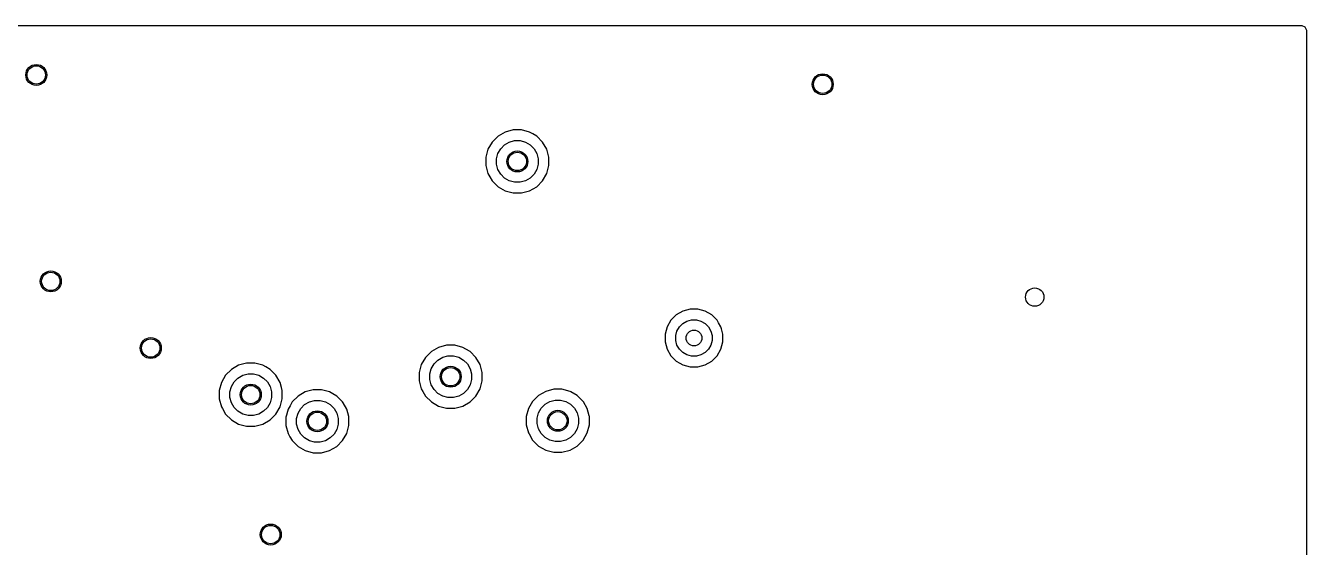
# Model space of a CAD drawing. Extents: x 4.82 to 6.81, y -4.86 to -2.87.
# Drawn here: x 5.846 to 6.807, y -3.265 to -2.873 of the extents above; entities that cross this region are included whole.
import ezdxf

# ---------------------------------------------------------------- set-up
doc = ezdxf.new("R2010")
doc.units = 0
doc.header["$MEASUREMENT"] = 0
doc.layers.add('BLACK', color=7, linetype='CONTINUOUS')

msp = doc.modelspace()

# ---------------------------------------------------------------- linework, layer by layer
at = {"layer": 'BLACK', "linetype": 'CONTINUOUS'}
for p, q in [((4.82646, -2.87297), (6.80335, -2.87297)), ((6.80335, -2.87297), (6.8056, -2.87379)), ((6.8056, -2.87379), (6.8068, -2.87587)), ((6.8068, -2.87587), (6.80685, -2.87648)), ((6.80685, -2.87648), (6.80685, -4.85337)), ((6.20039, -2.956), (6.19598, -2.9604)), ((6.20578, -2.95289), (6.20039, -2.956)), ((6.21179, -2.95128), (6.20578, -2.95289)), ((6.20578, -2.95289), (6.20578, -2.95289)), ((6.20888, -2.96037), (6.21285, -2.95931)), ((6.21801, -2.95128), (6.21179, -2.95128)), ((6.21285, -2.95931), (6.21696, -2.95931)), ((6.21696, -2.95931), (6.22093, -2.96037)), ((6.22403, -2.95289), (6.21801, -2.95128)), ((6.22648, -2.95431), (6.22403, -2.95289)), ((6.22403, -2.95289), (6.22403, -2.95289)), ((6.22403, -2.95289), (6.22403, -2.95289)), ((6.22942, -2.956), (6.22648, -2.95431)), ((6.23382, -2.9604), (6.22942, -2.956)), ((6.22942, -2.956), (6.22942, -2.956)), ((6.22942, -2.956), (6.22942, -2.956)), ((6.19287, -2.9658), (6.19126, -2.97181)), ((6.19598, -2.9604), (6.19287, -2.9658)), ((6.19287, -2.9658), (6.19287, -2.9658)), ((6.19929, -2.97287), (6.20035, -2.96889)), ((6.20035, -2.96889), (6.20241, -2.96533)), ((6.20241, -2.96533), (6.20531, -2.96243)), ((6.20531, -2.96243), (6.20888, -2.96037)), ((6.22093, -2.96037), (6.22449, -2.96243)), ((6.22449, -2.96243), (6.2274, -2.96533)), ((6.2274, -2.96533), (6.22945, -2.96889)), ((6.22945, -2.96889), (6.23051, -2.97287)), ((6.23693, -2.9658), (6.23382, -2.9604)), ((6.23854, -2.97181), (6.23693, -2.9658)), ((6.19126, -2.97181), (6.19126, -2.97803)), ((6.19126, -2.97803), (6.19287, -2.98405)), ((6.19929, -2.97698), (6.19929, -2.97287)), ((6.20035, -2.98095), (6.19929, -2.97698)), ((6.23051, -2.97698), (6.22945, -2.98095)), ((6.23051, -2.97287), (6.23051, -2.97698)), ((6.23693, -2.98405), (6.23854, -2.97803)), ((6.23854, -2.97803), (6.23854, -2.97181)), ((6.19287, -2.98405), (6.19287, -2.98405)), ((6.19287, -2.98405), (6.19287, -2.98405)), ((6.19287, -2.98405), (6.19429, -2.9865)), ((6.19429, -2.9865), (6.19598, -2.98944)), ((6.20241, -2.98451), (6.20035, -2.98095)), ((6.20531, -2.98741), (6.20241, -2.98451)), ((6.20888, -2.98947), (6.20531, -2.98741)), ((6.22449, -2.98741), (6.22093, -2.98947)), ((6.2274, -2.98451), (6.22449, -2.98741)), ((6.22945, -2.98095), (6.2274, -2.98451)), ((6.23382, -2.98944), (6.23693, -2.98405)), ((6.19598, -2.98944), (6.19598, -2.98944)), ((6.19598, -2.98944), (6.19598, -2.98944)), ((6.19598, -2.98944), (6.20039, -2.99384)), ((6.20039, -2.99384), (6.20578, -2.99695)), ((6.20578, -2.99695), (6.21179, -2.99856)), ((6.21285, -2.99053), (6.20888, -2.98947)), ((6.21696, -2.99053), (6.21285, -2.99053)), ((6.22093, -2.98947), (6.21696, -2.99053)), ((6.21801, -2.99856), (6.22403, -2.99695)), ((6.22403, -2.99695), (6.22942, -2.99384)), ((6.22942, -2.99384), (6.23382, -2.98944)), ((6.21179, -2.99856), (6.21801, -2.99856)), ((6.33409, -3.09008), (6.33006, -3.09411)), ((6.33904, -3.08723), (6.33409, -3.09008)), ((6.34455, -3.08575), (6.33904, -3.08722)), ((6.33904, -3.08722), (6.33904, -3.08723)), ((6.34213, -3.09469), (6.3456, -3.09376)), ((6.35025, -3.08575), (6.34455, -3.08575)), ((6.3456, -3.09376), (6.3492, -3.09376)), ((6.3492, -3.09376), (6.35267, -3.09469)), ((6.35577, -3.08722), (6.35025, -3.08575)), ((6.35577, -3.08723), (6.35577, -3.08722)), ((6.36071, -3.09008), (6.35577, -3.08723)), ((6.36474, -3.09411), (6.36071, -3.09008)), ((6.36071, -3.09008), (6.36071, -3.09008)), ((6.36071, -3.09008), (6.36071, -3.09008)), ((6.32721, -3.09906), (6.32573, -3.10457)), ((6.33006, -3.09411), (6.32721, -3.09906)), ((6.32721, -3.09906), (6.32721, -3.09906)), ((6.33374, -3.10562), (6.33467, -3.10215)), ((6.33467, -3.10215), (6.33647, -3.09903)), ((6.33647, -3.09903), (6.33901, -3.09649)), ((6.33901, -3.09649), (6.34213, -3.09469)), ((6.35267, -3.09469), (6.35579, -3.09649)), ((6.35579, -3.09649), (6.35833, -3.09903)), ((6.35833, -3.09903), (6.36013, -3.10215)), ((6.36013, -3.10215), (6.36106, -3.10562)), ((6.36584, -3.096), (6.36474, -3.09411)), ((6.36474, -3.09411), (6.36474, -3.09411)), ((6.36474, -3.09411), (6.36474, -3.09411)), ((6.3676, -3.09906), (6.36584, -3.096)), ((6.36796, -3.1004), (6.3676, -3.09906)), ((6.3676, -3.09906), (6.3676, -3.09906)), ((6.3676, -3.09906), (6.3676, -3.09906)), ((6.36907, -3.10457), (6.36796, -3.1004)), ((6.16179, -3.11281), (6.15578, -3.11443)), ((6.16801, -3.11281), (6.16179, -3.11281)), ((6.17403, -3.11443), (6.16801, -3.11281)), ((6.32573, -3.10457), (6.32573, -3.11027)), ((6.32573, -3.11027), (6.32721, -3.11579)), ((6.33374, -3.10922), (6.33374, -3.10562)), ((6.33467, -3.11269), (6.33374, -3.10922)), ((6.33647, -3.11581), (6.33467, -3.11269)), ((6.36013, -3.11269), (6.35833, -3.11581)), ((6.36106, -3.10922), (6.36013, -3.11269)), ((6.36106, -3.10562), (6.36106, -3.10922)), ((6.3676, -3.11579), (6.36907, -3.11027)), ((6.36907, -3.11027), (6.36907, -3.10457)), ((6.14598, -3.12194), (6.14287, -3.12733)), ((6.15039, -3.11754), (6.14598, -3.12194)), ((6.15578, -3.11443), (6.15039, -3.11754)), ((6.15531, -3.12396), (6.15888, -3.12191)), ((6.15578, -3.11443), (6.15578, -3.11443)), ((6.15888, -3.12191), (6.16285, -3.12084)), ((6.16285, -3.12084), (6.16696, -3.12084)), ((6.16696, -3.12084), (6.17093, -3.12191)), ((6.17093, -3.12191), (6.17449, -3.12396)), ((6.17638, -3.11579), (6.17403, -3.11443)), ((6.17403, -3.11443), (6.17403, -3.11443)), ((6.17403, -3.11443), (6.17403, -3.11443)), ((6.17942, -3.11754), (6.17638, -3.11579)), ((6.18382, -3.12194), (6.17942, -3.11754)), ((6.17942, -3.11754), (6.17942, -3.11754)), ((6.17942, -3.11754), (6.17942, -3.11754)), ((6.18693, -3.12733), (6.18382, -3.12194)), ((6.32721, -3.11579), (6.32721, -3.11579)), ((6.32721, -3.11579), (6.33006, -3.12073)), ((6.33006, -3.12073), (6.33006, -3.12073)), ((6.33006, -3.12073), (6.33006, -3.12073)), ((6.33006, -3.12073), (6.33409, -3.12476)), ((6.33901, -3.11835), (6.33647, -3.11581)), ((6.34213, -3.12015), (6.33901, -3.11835)), ((6.3456, -3.12108), (6.34213, -3.12015)), ((6.3492, -3.12108), (6.3456, -3.12108)), ((6.35267, -3.12015), (6.3492, -3.12108)), ((6.35579, -3.11835), (6.35267, -3.12015)), ((6.35833, -3.11581), (6.35579, -3.11835)), ((6.36071, -3.12476), (6.36474, -3.12073)), ((6.36474, -3.12073), (6.3676, -3.11579)), ((6.00039, -3.131), (5.99598, -3.1354)), ((6.00578, -3.12789), (6.00039, -3.131)), ((6.01179, -3.12628), (6.00578, -3.12789)), ((6.00578, -3.12789), (6.00578, -3.12789)), ((6.01801, -3.12628), (6.01179, -3.12628)), ((6.02403, -3.12789), (6.01801, -3.12628)), ((6.02611, -3.12909), (6.02403, -3.12789)), ((6.02403, -3.12789), (6.02403, -3.12789)), ((6.02403, -3.12789), (6.02403, -3.12789)), ((6.02942, -3.131), (6.02611, -3.12909)), ((6.03176, -3.13334), (6.02942, -3.131)), ((6.02942, -3.131), (6.02942, -3.131)), ((6.02942, -3.131), (6.02942, -3.131)), ((6.14287, -3.12733), (6.14126, -3.13334)), ((6.14287, -3.12733), (6.14287, -3.12733)), ((6.14929, -3.1344), (6.15035, -3.13043)), ((6.15035, -3.13043), (6.15241, -3.12687)), ((6.15241, -3.12687), (6.15531, -3.12396)), ((6.17449, -3.12396), (6.1774, -3.12687)), ((6.1774, -3.12687), (6.17945, -3.13043)), ((6.17945, -3.13043), (6.18051, -3.1344)), ((6.18854, -3.13334), (6.18693, -3.12733)), ((6.33409, -3.12476), (6.33409, -3.12476)), ((6.33409, -3.12476), (6.33409, -3.12476)), ((6.33409, -3.12476), (6.33672, -3.12628)), ((6.33672, -3.12628), (6.33904, -3.12762)), ((6.33904, -3.12762), (6.34455, -3.12909)), ((6.34455, -3.12909), (6.35025, -3.12909)), ((6.35025, -3.12909), (6.35577, -3.12762)), ((6.35577, -3.12762), (6.36071, -3.12476)), ((5.99287, -3.1408), (5.99126, -3.14681)), ((5.99598, -3.1354), (5.99287, -3.1408)), ((5.99287, -3.1408), (5.99287, -3.1408)), ((6.00035, -3.14389), (6.00241, -3.14033)), ((6.00241, -3.14033), (6.00531, -3.13743)), ((6.00531, -3.13743), (6.00888, -3.13537)), ((6.00888, -3.13537), (6.01285, -3.13431)), ((6.01285, -3.13431), (6.01696, -3.13431)), ((6.01696, -3.13431), (6.02093, -3.13537)), ((6.02093, -3.13537), (6.02449, -3.13743)), ((6.02449, -3.13743), (6.0274, -3.14033)), ((6.0274, -3.14033), (6.02945, -3.14389)), ((6.03382, -3.1354), (6.03176, -3.13334)), ((6.03693, -3.1408), (6.03382, -3.1354)), ((6.03796, -3.14461), (6.03693, -3.1408)), ((6.03693, -3.1408), (6.03693, -3.1408)), ((6.14126, -3.13334), (6.14126, -3.13957)), ((6.14126, -3.13957), (6.14287, -3.14558)), ((6.14929, -3.13851), (6.14929, -3.1344)), ((6.15035, -3.14248), (6.14929, -3.13851)), ((6.18051, -3.13851), (6.17945, -3.14248)), ((6.18051, -3.1344), (6.18051, -3.13851)), ((6.18693, -3.14558), (6.18854, -3.13957)), ((6.18854, -3.13957), (6.18854, -3.13334)), ((5.99126, -3.14681), (5.99126, -3.15303)), ((5.99929, -3.14787), (6.00035, -3.14389)), ((5.99929, -3.15198), (5.99929, -3.14787)), ((6.02945, -3.14389), (6.03051, -3.14787)), ((6.03051, -3.14787), (6.03051, -3.15198)), ((6.03854, -3.14681), (6.03796, -3.14461)), ((6.03854, -3.15303), (6.03854, -3.14681)), ((6.05039, -3.151), (6.04598, -3.15541)), ((6.05578, -3.14789), (6.05039, -3.151)), ((6.06179, -3.14628), (6.05578, -3.14789)), ((6.05578, -3.14789), (6.05578, -3.14789)), ((6.06801, -3.14628), (6.06179, -3.14628)), ((6.07403, -3.14789), (6.06801, -3.14628)), ((6.07648, -3.14931), (6.07403, -3.14789)), ((6.07403, -3.14789), (6.07403, -3.14789)), ((6.07403, -3.14789), (6.07403, -3.14789)), ((6.07942, -3.151), (6.07648, -3.14931)), ((6.08382, -3.15541), (6.07942, -3.151)), ((6.07942, -3.151), (6.07942, -3.151)), ((6.07942, -3.151), (6.07942, -3.151)), ((6.14287, -3.14558), (6.14287, -3.14558)), ((6.14287, -3.14558), (6.14287, -3.14558)), ((6.14287, -3.14558), (6.14398, -3.14751)), ((6.14398, -3.14751), (6.14598, -3.15097)), ((6.14598, -3.15097), (6.14598, -3.15097)), ((6.14598, -3.15097), (6.14598, -3.15097)), ((6.14598, -3.15097), (6.15039, -3.15537)), ((6.15241, -3.14604), (6.15035, -3.14248)), ((6.15531, -3.14895), (6.15241, -3.14604)), ((6.15888, -3.15101), (6.15531, -3.14895)), ((6.16285, -3.15207), (6.15888, -3.15101)), ((6.17093, -3.15101), (6.16696, -3.15207)), ((6.17449, -3.14895), (6.17093, -3.15101)), ((6.1774, -3.14604), (6.17449, -3.14895)), ((6.17945, -3.14248), (6.1774, -3.14604)), ((6.17942, -3.15537), (6.18382, -3.15097)), ((6.18382, -3.15097), (6.18693, -3.14558)), ((6.23077, -3.15062), (6.22636, -3.15502)), ((6.23616, -3.14751), (6.23077, -3.15062)), ((6.24217, -3.1459), (6.23616, -3.14751)), ((6.23616, -3.14751), (6.23616, -3.14751)), ((6.2484, -3.1459), (6.24217, -3.1459)), ((6.25441, -3.14751), (6.2484, -3.1459)), ((6.25507, -3.14789), (6.25441, -3.14751)), ((6.25441, -3.14751), (6.25441, -3.14751)), ((6.25441, -3.14751), (6.25441, -3.14751)), ((6.2598, -3.15062), (6.25507, -3.14789)), ((6.2642, -3.15502), (6.2598, -3.15062)), ((6.2598, -3.15062), (6.2598, -3.15062)), ((6.2598, -3.15062), (6.2598, -3.15062)), ((5.99126, -3.15303), (5.99287, -3.15905)), ((5.99287, -3.15905), (5.99287, -3.15905)), ((5.99287, -3.15905), (5.99287, -3.15905)), ((5.99287, -3.15905), (5.99366, -3.16041)), ((5.99366, -3.16041), (5.99598, -3.16444)), ((6.00035, -3.15595), (5.99929, -3.15198)), ((6.00241, -3.15951), (6.00035, -3.15595)), ((6.00531, -3.16241), (6.00241, -3.15951)), ((6.0274, -3.15951), (6.02449, -3.16241)), ((6.02945, -3.15595), (6.0274, -3.15951)), ((6.03051, -3.15198), (6.02945, -3.15595)), ((6.03382, -3.16444), (6.03693, -3.15905)), ((6.03693, -3.15905), (6.03854, -3.15303)), ((6.04287, -3.1608), (6.04195, -3.16425)), ((6.04435, -3.15824), (6.04287, -3.1608)), ((6.04598, -3.15541), (6.04435, -3.15824)), ((6.04435, -3.15824), (6.04435, -3.15824)), ((6.05035, -3.16389), (6.05241, -3.16033)), ((6.05241, -3.16033), (6.05531, -3.15743)), ((6.05531, -3.15743), (6.05888, -3.15537)), ((6.05888, -3.15537), (6.06285, -3.15431)), ((6.06285, -3.15431), (6.06696, -3.15431)), ((6.06696, -3.15431), (6.07093, -3.15537)), ((6.07093, -3.15537), (6.07449, -3.15743)), ((6.07449, -3.15743), (6.0774, -3.16033)), ((6.0774, -3.16033), (6.07945, -3.16389)), ((6.08382, -3.15541), (6.08382, -3.15541)), ((6.08382, -3.15541), (6.08382, -3.15541)), ((6.08417, -3.156), (6.08382, -3.15541)), ((6.08693, -3.1608), (6.08417, -3.156)), ((6.08844, -3.16643), (6.08693, -3.1608)), ((6.15039, -3.15537), (6.15578, -3.15849)), ((6.15578, -3.15849), (6.16179, -3.1601)), ((6.16179, -3.1601), (6.16801, -3.1601)), ((6.16696, -3.15207), (6.16285, -3.15207)), ((6.16801, -3.1601), (6.17403, -3.15849)), ((6.17403, -3.15849), (6.17942, -3.15537)), ((6.22325, -3.16041), (6.22164, -3.16643)), ((6.22636, -3.15502), (6.22325, -3.16041)), ((6.22325, -3.16041), (6.22325, -3.16041)), ((6.23073, -3.16351), (6.23279, -3.15995)), ((6.23279, -3.15995), (6.2357, -3.15705)), ((6.2357, -3.15705), (6.23926, -3.15499)), ((6.23926, -3.15499), (6.24323, -3.15393)), ((6.24323, -3.15393), (6.24734, -3.15393)), ((6.24734, -3.15393), (6.25131, -3.15499)), ((6.25131, -3.15499), (6.25487, -3.15705)), ((6.25487, -3.15705), (6.25778, -3.15995)), ((6.25778, -3.15995), (6.25983, -3.16351)), ((6.26442, -3.15541), (6.2642, -3.15502)), ((6.2642, -3.15502), (6.2642, -3.15502)), ((6.2642, -3.15502), (6.2642, -3.15502)), ((6.26731, -3.16041), (6.26442, -3.15541)), ((6.26876, -3.1658), (6.26731, -3.16041)), ((6.26731, -3.16041), (6.26731, -3.16041)), ((5.99598, -3.16444), (5.99598, -3.16444)), ((5.99598, -3.16444), (5.99598, -3.16444)), ((5.99598, -3.16444), (6.00039, -3.16884)), ((6.00039, -3.16884), (6.00578, -3.17195)), ((6.00888, -3.16447), (6.00531, -3.16241)), ((6.01285, -3.16553), (6.00888, -3.16447)), ((6.01696, -3.16553), (6.01285, -3.16553)), ((6.02093, -3.16447), (6.01696, -3.16553)), ((6.02449, -3.16241), (6.02093, -3.16447)), ((6.02403, -3.17195), (6.02942, -3.16884)), ((6.02942, -3.16884), (6.03145, -3.16681)), ((6.03145, -3.16681), (6.03382, -3.16444)), ((6.0419, -3.16444), (6.04126, -3.16681)), ((6.04126, -3.16681), (6.04126, -3.17303)), ((6.04126, -3.16681), (6.04126, -3.16681)), ((6.04195, -3.16425), (6.0419, -3.16444)), ((6.04195, -3.16425), (6.04195, -3.16425)), ((6.04929, -3.16787), (6.05035, -3.16389)), ((6.04929, -3.17198), (6.04929, -3.16787)), ((6.07945, -3.16389), (6.08051, -3.16787)), ((6.08051, -3.16787), (6.08051, -3.17198)), ((6.08854, -3.16681), (6.08844, -3.16643)), ((6.08854, -3.17303), (6.08854, -3.16681)), ((6.22164, -3.16643), (6.22164, -3.17265)), ((6.22967, -3.16748), (6.23073, -3.16351)), ((6.22967, -3.1716), (6.22967, -3.16748)), ((6.25983, -3.16351), (6.2609, -3.16748)), ((6.2609, -3.16748), (6.2609, -3.1716)), ((6.26892, -3.16643), (6.26876, -3.1658)), ((6.26892, -3.17265), (6.26892, -3.16643)), ((6.00578, -3.17195), (6.01179, -3.17356)), ((6.01179, -3.17356), (6.01801, -3.17356)), ((6.01801, -3.17356), (6.02403, -3.17195)), ((6.04126, -3.17303), (6.04287, -3.17905)), ((6.04287, -3.17905), (6.04287, -3.17905)), ((6.04287, -3.17905), (6.04287, -3.17905)), ((6.04287, -3.17905), (6.04429, -3.1815)), ((6.05035, -3.17595), (6.04929, -3.17198)), ((6.05241, -3.17951), (6.05035, -3.17595)), ((6.05531, -3.18241), (6.05241, -3.17951)), ((6.0774, -3.17951), (6.07449, -3.18241)), ((6.07945, -3.17595), (6.0774, -3.17951)), ((6.08051, -3.17198), (6.07945, -3.17595)), ((6.08382, -3.18444), (6.08693, -3.17905)), ((6.08693, -3.17905), (6.08854, -3.17303)), ((6.22164, -3.17265), (6.22325, -3.17867)), ((6.22325, -3.17867), (6.22325, -3.17867)), ((6.22325, -3.17867), (6.22325, -3.17867)), ((6.22325, -3.17867), (6.2237, -3.17944)), ((6.2237, -3.17944), (6.22636, -3.18406)), ((6.23073, -3.17557), (6.22967, -3.1716)), ((6.23279, -3.17913), (6.23073, -3.17557)), ((6.2357, -3.18203), (6.23279, -3.17913)), ((6.25778, -3.17913), (6.25487, -3.18203)), ((6.25983, -3.17557), (6.25778, -3.17913)), ((6.2609, -3.1716), (6.25983, -3.17557)), ((6.2642, -3.18406), (6.26731, -3.17867)), ((6.26731, -3.17867), (6.26892, -3.17265)), ((6.04429, -3.1815), (6.04598, -3.18444)), ((6.04598, -3.18444), (6.04598, -3.18444)), ((6.04598, -3.18444), (6.04598, -3.18444)), ((6.04598, -3.18444), (6.05039, -3.18884)), ((6.05039, -3.18884), (6.05578, -3.19195)), ((6.05888, -3.18447), (6.05531, -3.18241)), ((6.06285, -3.18553), (6.05888, -3.18447)), ((6.06696, -3.18553), (6.06285, -3.18553)), ((6.07093, -3.18447), (6.06696, -3.18553)), ((6.07449, -3.18241), (6.07093, -3.18447)), ((6.07403, -3.19195), (6.07942, -3.18884)), ((6.07942, -3.18884), (6.08382, -3.18444)), ((6.22636, -3.18406), (6.22636, -3.18406)), ((6.22636, -3.18406), (6.22636, -3.18406)), ((6.22636, -3.18406), (6.23077, -3.18846)), ((6.23077, -3.18846), (6.23616, -3.19157)), ((6.23926, -3.18409), (6.2357, -3.18203)), ((6.24323, -3.18515), (6.23926, -3.18409)), ((6.24734, -3.18515), (6.24323, -3.18515)), ((6.25131, -3.18409), (6.24734, -3.18515)), ((6.25487, -3.18203), (6.25131, -3.18409)), ((6.25441, -3.19157), (6.2598, -3.18846)), ((6.2598, -3.18846), (6.2642, -3.18406)), ((6.05578, -3.19195), (6.06179, -3.19356)), ((6.06179, -3.19356), (6.06801, -3.19356)), ((6.06801, -3.19356), (6.07403, -3.19195)), ((6.23616, -3.19157), (6.24217, -3.19318)), ((6.24217, -3.19318), (6.2484, -3.19318)), ((6.2484, -3.19318), (6.25441, -3.19157))]:
    msp.add_line(p, q, dxfattribs=at)
at = {"layer": 'BLACK'}
for centre, radius in [((5.854, -2.91), 0.00787), ((6.444, -2.917), 0.00787), ((6.2149, -2.97492), 0.00787), ((5.8649, -3.06492), 0.00787), ((6.60309, -3.07673), 0.00689), ((6.3474, -3.10742), 0.00591), ((5.9399, -3.11492), 0.00787), ((6.1649, -3.13646), 0.00787), ((6.0149, -3.14992), 0.00787), ((6.0649, -3.16992), 0.00787), ((6.24528, -3.16954), 0.00787), ((6.0299, -3.25492), 0.00787)]:
    msp.add_circle(centre, radius, dxfattribs=at)
at = {"layer": 'WHITE'}
for centre, radius in [((5.854, -2.91), 0.00689), ((6.444, -2.917), 0.00689), ((6.2149, -2.97492), 0.00689), ((5.8649, -3.06492), 0.00689), ((6.60309, -3.07673), 0.00689), ((6.3474, -3.10742), 0.00591), ((5.9399, -3.11492), 0.00689), ((6.1649, -3.13646), 0.00689), ((6.0149, -3.14992), 0.00689), ((6.0649, -3.16992), 0.00689), ((6.24528, -3.16954), 0.00689), ((6.0299, -3.25492), 0.00689)]:
    msp.add_circle(centre, radius, dxfattribs=at)

doc.saveas('drawing.dxf')
